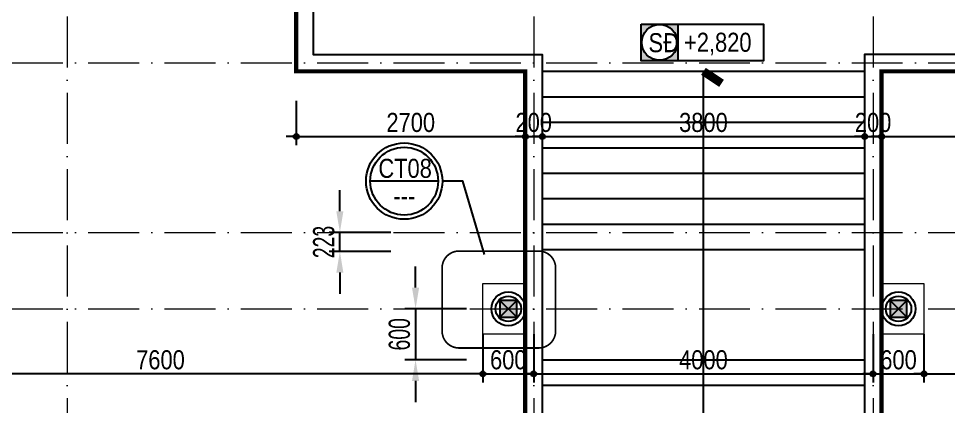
# Model space of a CAD drawing. Extents: x -1107188 to -523840, y 39692 to 514392.
# Drawn here: x -1092192 to -1081232, y 466726 to 471298 of the extents above; entities that cross this region are included whole.
import ezdxf
from ezdxf.enums import TextEntityAlignment as Align

# ---------------------------------------------------------------- set-up
doc = ezdxf.new("R2010")
doc.units = 0
doc.linetypes.add('ACAD_ISO10W100', pattern=[18, 12, -3, 0, -3])
doc.linetypes.add('DASHED2', pattern=[0.375, 0.25, -0.125])
doc.layers.get('0').update_dxf_attribs({"color": 255, "linetype": 'CONTINUOUS'})
doc.layers.get('DEFPOINTS').update_dxf_attribs({"linetype": 'CONTINUOUS'})
for name, color, linetype in [('daucat', 220, 'CONTINUOUS'), ('DIM', 1, 'CONTINUOUS'), ('TAGS', 60, 'CONTINUOUS'), ('TEXT', 7, 'CONTINUOUS'), ('TUONG', 131, 'CONTINUOUS'), ('WALL', 4, 'CONTINUOUS')]:
    doc.layers.add(name, color=color, linetype=linetype)
doc.layers.add('NET-THAY', color=2, linetype='CONTINUOUS', lineweight=13)
doc.layers.add('TRUC', color=24, linetype='CONTINUOUS', lineweight=0)
doc.styles.add('HEL-CONDENSE', font='')
doc.styles.add('KICHTHUOC', font='', dxfattribs={"width": 0.8})
doc.styles.add('VNI-HELVE-CONDENSEN', font='')
doc.styles.get('HEL-CONDENSE').set_extended_font_data('VNI-Helve-Condense')
doc.styles.get('KICHTHUOC').set_extended_font_data('VNI-Helve-Condense')
doc.styles.get('VNI-HELVE-CONDENSEN').set_extended_font_data('VNI-Helve-Condense')
doc.dimstyles.new('D100', dxfattribs={"dimtxt": 225, "dimasz": 1.2, "dimexe": 100, "dimexo": 0, "dimgap": 50, "dimtad": 1, "dimdec": 0, "dimzin": 13, "dimdsep": 46, "dimtxsty": 'HEL-CONDENSE', "dimblk": 'D50', "dimcen": 0, "dimclrd": 1, "dimclre": 1, "dimclrt": 7, "dimadec": 0, "dimazin": 0, "dimtfac": 1, "dimtdec": 0, "dimtmove": 0, "dimatfit": 3, "dimldrblk": 'D50', "dimfxl": 1, "dimtolj": 1, "dimtzin": 13, "dimarcsym": 0})
doc.dimstyles.new('DIM 25', dxfattribs={"dimtxt": 2.5, "dimasz": 2.5, "dimexe": 1.25, "dimexo": 0.625, "dimtad": 1, "dimdec": 0, "dimtxsty": 'KICHTHUOC', "dimcen": 2.5, "dimclrd": 1, "dimclre": 1, "dimclrt": 2, "dimadec": 0, "dimazin": 0, "dimtfac": 1, "dimtdec": 0, "dimtix": 1, "dimtmove": 0, "dimatfit": 3, "dimfxl": 6, "dimfxlon": 1, "dimarcsym": 0})

# ---------------------------------------------------------------- blocks, each defined once
blk = doc.blocks.new('A$C27B14CF0')
at = {"layer": 'TAGS', "ltscale": 1000}
h = blk.add_hatch(color=8, dxfattribs=at)
h.paths.add_polyline_path([(250, 243), (-182, 243), (-182, -189), (250, -189)])
h.paths.add_polyline_path([(245, 27, -1), (-177, 27, -1)], flags=16)
blk.add_line((250, 243), (250, -189), dxfattribs=at)
blk.add_lwpolyline([(-182, 243), (1258, 243), (1258, -189), (-182, -189)], close=True, dxfattribs=at)
blk.add_circle((34, 27), 211, dxfattribs=at)
at = {"layer": 'TAGS', "ltscale": 1000, "style": 'VNI-HELVE-CONDENSEN'}
for p in [(-44, -84), (379, -84)]:
    blk.add_attdef('S', p, '', height=225, dxfattribs=at)
blk = doc.blocks.new('A$C225A2996')
at = {"layer": 'WALL'}
blk.add_hatch(color=4, dxfattribs=at).paths.add_polyline_path([(531, 82), (731, 82), (731, 282), (531, 282)])
at = {"layer": 'WALL', "color": 4}
for p, q in [((531, 282), (731, 82)), ((531, 82), (731, 282))]:
    blk.add_line(p, q, dxfattribs=at)
blk.add_lwpolyline([(531, 82), (731, 82), (731, 282), (531, 282)], close=True, dxfattribs=at)
blk = doc.blocks.new('D50')
at = {"layer": 'DIM'}
blk.add_hatch(color=256, dxfattribs=at).paths.add_polyline_path([(25, 0, 1), (-25, 0, 1)])
blk.add_line((25, 0), (100, 0), dxfattribs=at)
blk.add_circle((0, 0), 25, dxfattribs=at)
blk = doc.blocks.new('*D299')
at = {"layer": 'DEFPOINTS', "color": 0, "transparency": 16777216}
for p in [(-1088920, 470329), (-1086220, 470329), (-1086220, 469907)]:
    blk.add_point(p, dxfattribs=at)
at = {"layer": 'DIM', "color": 1, "lineweight": -2, "transparency": 16777216}
for p, q in [((-1088920, 470329), (-1088920, 469807)), ((-1086220, 470329), (-1086220, 469807)), ((-1088919, 469907), (-1086221, 469907))]:
    blk.add_line(p, q, dxfattribs=at)
at = {"layer": 'DIM', "color": 1, "lineweight": -2, "transparency": 16777216, "xscale": 1.199999999999999, "yscale": 1.199999999999999, "zscale": 1.199999999999999, "rotation": 180}
blk.add_blockref('D50', (-1088920, 469907), dxfattribs=at)
at = {"layer": 'DIM', "color": 1, "lineweight": -2, "transparency": 16777216, "xscale": 1.199999999999999, "yscale": 1.199999999999999, "zscale": 1.199999999999999}
blk.add_blockref('D50', (-1086220, 469907), dxfattribs=at)
at = {"layer": 'DIM', "color": 7, "transparency": 16777216, "insert": (-1087570, 470072), "char_height": 225, "attachment_point": 5, "style": 'HEL-CONDENSE'}
blk.add_mtext('\\A1;2700', dxfattribs=at)
blk = doc.blocks.new('*D300')
at = {"layer": 'DEFPOINTS', "color": 0, "transparency": 16777216}
for p in [(-1086220, 470329), (-1086020, 470250), (-1086020, 469907)]:
    blk.add_point(p, dxfattribs=at)
at = {"layer": 'DIM', "color": 1, "lineweight": -2, "transparency": 16777216}
for p, q in [((-1086220, 470329), (-1086220, 469807)), ((-1086020, 470250), (-1086020, 469807)), ((-1086219, 469907), (-1086021, 469907))]:
    blk.add_line(p, q, dxfattribs=at)
at = {"layer": 'DIM', "color": 1, "lineweight": -2, "transparency": 16777216, "xscale": 1.199999999999999, "yscale": 1.199999999999999, "zscale": 1.199999999999999, "rotation": 180}
blk.add_blockref('D50', (-1086220, 469907), dxfattribs=at)
at = {"layer": 'DIM', "color": 1, "lineweight": -2, "transparency": 16777216, "xscale": 1.199999999999999, "yscale": 1.199999999999999, "zscale": 1.199999999999999}
blk.add_blockref('D50', (-1086020, 469907), dxfattribs=at)
at = {"layer": 'DIM', "color": 7, "transparency": 16777216, "insert": (-1086120, 470072), "char_height": 225, "attachment_point": 5, "style": 'HEL-CONDENSE'}
blk.add_mtext('\\A1;200', dxfattribs=at)
blk = doc.blocks.new('*D301')
at = {"layer": 'DEFPOINTS', "color": 0, "transparency": 16777216}
for p in [(-1086020, 470250), (-1082220, 470297), (-1082220, 469907)]:
    blk.add_point(p, dxfattribs=at)
at = {"layer": 'DIM', "color": 1, "lineweight": -2, "transparency": 16777216}
for p, q in [((-1086020, 470250), (-1086020, 469807)), ((-1082220, 470297), (-1082220, 469807)), ((-1086019, 469907), (-1082221, 469907))]:
    blk.add_line(p, q, dxfattribs=at)
at = {"layer": 'DIM', "color": 1, "lineweight": -2, "transparency": 16777216, "xscale": 1.199999999999999, "yscale": 1.199999999999999, "zscale": 1.199999999999999, "rotation": 180}
blk.add_blockref('D50', (-1086020, 469907), dxfattribs=at)
at = {"layer": 'DIM', "color": 1, "lineweight": -2, "transparency": 16777216, "xscale": 1.199999999999999, "yscale": 1.199999999999999, "zscale": 1.199999999999999}
blk.add_blockref('D50', (-1082220, 469907), dxfattribs=at)
at = {"layer": 'DIM', "color": 7, "transparency": 16777216, "insert": (-1084120, 470072), "char_height": 225, "attachment_point": 5, "style": 'HEL-CONDENSE'}
blk.add_mtext('\\A1;3800', dxfattribs=at)
blk = doc.blocks.new('*D302')
at = {"layer": 'DEFPOINTS', "color": 0, "transparency": 16777216}
for p in [(-1082020, 470359), (-1082220, 470297), (-1082020, 469907)]:
    blk.add_point(p, dxfattribs=at)
at = {"layer": 'DIM', "color": 1, "lineweight": -2, "transparency": 16777216}
for p, q in [((-1082020, 470359), (-1082020, 469807)), ((-1082220, 470297), (-1082220, 469807)), ((-1082219, 469907), (-1082021, 469907))]:
    blk.add_line(p, q, dxfattribs=at)
at = {"layer": 'DIM', "color": 1, "lineweight": -2, "transparency": 16777216, "xscale": 1.199999999999999, "yscale": 1.199999999999999, "zscale": 1.199999999999999, "rotation": 180}
blk.add_blockref('D50', (-1082220, 469907), dxfattribs=at)
at = {"layer": 'DIM', "color": 1, "lineweight": -2, "transparency": 16777216, "xscale": 1.199999999999999, "yscale": 1.199999999999999, "zscale": 1.199999999999999}
blk.add_blockref('D50', (-1082020, 469907), dxfattribs=at)
at = {"layer": 'DIM', "color": 7, "transparency": 16777216, "insert": (-1082120, 470072), "char_height": 225, "attachment_point": 5, "style": 'HEL-CONDENSE'}
blk.add_mtext('\\A1;200', dxfattribs=at)
blk = doc.blocks.new('*D303')
at = {"layer": 'DEFPOINTS', "color": 0, "transparency": 16777216}
for p in [(-1082020, 470359), (-1079320, 470329), (-1079320, 469907)]:
    blk.add_point(p, dxfattribs=at)
at = {"layer": 'DIM', "color": 1, "lineweight": -2, "transparency": 16777216}
for p, q in [((-1082020, 470359), (-1082020, 469807)), ((-1079320, 470329), (-1079320, 469807)), ((-1082019, 469907), (-1079321, 469907))]:
    blk.add_line(p, q, dxfattribs=at)
at = {"layer": 'DIM', "color": 1, "lineweight": -2, "transparency": 16777216, "xscale": 1.199999999999999, "yscale": 1.199999999999999, "zscale": 1.199999999999999, "rotation": 180}
blk.add_blockref('D50', (-1082020, 469907), dxfattribs=at)
at = {"layer": 'DIM', "color": 1, "lineweight": -2, "transparency": 16777216, "xscale": 1.199999999999999, "yscale": 1.199999999999999, "zscale": 1.199999999999999}
blk.add_blockref('D50', (-1079320, 469907), dxfattribs=at)
at = {"layer": 'DIM', "color": 7, "transparency": 16777216, "insert": (-1080670, 470072), "char_height": 225, "attachment_point": 5, "style": 'HEL-CONDENSE'}
blk.add_mtext('\\A1;2700', dxfattribs=at)
blk = doc.blocks.new('*D347')
at = {"layer": 'DEFPOINTS', "color": 0, "linetype": 'Continuous', "transparency": 16777216}
for p in [(-1086720, 467576), (-1086120, 467576), (-1086120, 467109)]:
    blk.add_point(p, dxfattribs=at)
at = {"layer": 'DIM', "color": 1, "linetype": 'Continuous', "lineweight": -2, "transparency": 16777216}
for p, q in [((-1086720, 467576), (-1086720, 467009)), ((-1086120, 467576), (-1086120, 467009)), ((-1086719, 467109), (-1086121, 467109))]:
    blk.add_line(p, q, dxfattribs=at)
at = {"layer": 'DIM', "color": 1, "linetype": 'Continuous', "lineweight": -2, "transparency": 16777216, "xscale": 1.199999999999999, "yscale": 1.199999999999999, "zscale": 1.199999999999999, "rotation": 180}
blk.add_blockref('D50', (-1086720, 467109), dxfattribs=at)
at = {"layer": 'DIM', "color": 1, "linetype": 'Continuous', "lineweight": -2, "transparency": 16777216, "xscale": 1.199999999999999, "yscale": 1.199999999999999, "zscale": 1.199999999999999}
blk.add_blockref('D50', (-1086120, 467109), dxfattribs=at)
at = {"layer": 'DIM', "color": 7, "linetype": 'Continuous', "transparency": 16777216, "insert": (-1086420, 467274), "char_height": 225, "attachment_point": 5, "style": 'HEL-CONDENSE'}
blk.add_mtext('\\A1;600', dxfattribs=at)
blk = doc.blocks.new('*D348')
at = {"layer": 'DEFPOINTS', "color": 0, "linetype": 'Continuous', "transparency": 16777216}
for p in [(-1094320, 467576), (-1086720, 467576), (-1094320, 467109)]:
    blk.add_point(p, dxfattribs=at)
at = {"layer": 'DIM', "color": 1, "linetype": 'Continuous', "lineweight": -2, "transparency": 16777216}
for p, q in [((-1094320, 467576), (-1094320, 467009)), ((-1086720, 467576), (-1086720, 467009)), ((-1086721, 467109), (-1094319, 467109))]:
    blk.add_line(p, q, dxfattribs=at)
at = {"layer": 'DIM', "color": 1, "linetype": 'Continuous', "lineweight": -2, "transparency": 16777216, "xscale": 1.199999999999999, "yscale": 1.199999999999999, "zscale": 1.199999999999999, "rotation": 180}
blk.add_blockref('D50', (-1094320, 467109), dxfattribs=at)
at = {"layer": 'DIM', "color": 1, "linetype": 'Continuous', "lineweight": -2, "transparency": 16777216, "xscale": 1.199999999999999, "yscale": 1.199999999999999, "zscale": 1.199999999999999}
blk.add_blockref('D50', (-1086720, 467109), dxfattribs=at)
at = {"layer": 'DIM', "color": 7, "linetype": 'Continuous', "transparency": 16777216, "insert": (-1090520, 467274), "char_height": 225, "attachment_point": 5, "style": 'HEL-CONDENSE'}
blk.add_mtext('\\A1;7600', dxfattribs=at)
blk = doc.blocks.new('*D349')
at = {"layer": 'DEFPOINTS', "color": 0, "linetype": 'Continuous', "transparency": 16777216}
for p in [(-1086120, 467576), (-1082120, 467576), (-1082120, 467109)]:
    blk.add_point(p, dxfattribs=at)
at = {"layer": 'DIM', "color": 1, "linetype": 'Continuous', "lineweight": -2, "transparency": 16777216}
for p, q in [((-1086120, 467576), (-1086120, 467009)), ((-1082120, 467576), (-1082120, 467009)), ((-1086119, 467109), (-1082121, 467109))]:
    blk.add_line(p, q, dxfattribs=at)
at = {"layer": 'DIM', "color": 1, "linetype": 'Continuous', "lineweight": -2, "transparency": 16777216, "xscale": 1.199999999999999, "yscale": 1.199999999999999, "zscale": 1.199999999999999, "rotation": 180}
blk.add_blockref('D50', (-1086120, 467109), dxfattribs=at)
at = {"layer": 'DIM', "color": 1, "linetype": 'Continuous', "lineweight": -2, "transparency": 16777216, "xscale": 1.199999999999999, "yscale": 1.199999999999999, "zscale": 1.199999999999999}
blk.add_blockref('D50', (-1082120, 467109), dxfattribs=at)
at = {"layer": 'DIM', "color": 7, "linetype": 'Continuous', "transparency": 16777216, "insert": (-1084120, 467274), "char_height": 225, "attachment_point": 5, "style": 'HEL-CONDENSE'}
blk.add_mtext('\\A1;4000', dxfattribs=at)
blk = doc.blocks.new('*D350')
at = {"layer": 'DEFPOINTS', "color": 0, "linetype": 'Continuous', "transparency": 16777216}
for p in [(-1082120, 467576), (-1081520, 467576), (-1081520, 467109)]:
    blk.add_point(p, dxfattribs=at)
at = {"layer": 'DIM', "color": 1, "linetype": 'Continuous', "lineweight": -2, "transparency": 16777216}
for p, q in [((-1082120, 467576), (-1082120, 467009)), ((-1081520, 467576), (-1081520, 467009)), ((-1082119, 467109), (-1081521, 467109))]:
    blk.add_line(p, q, dxfattribs=at)
at = {"layer": 'DIM', "color": 1, "linetype": 'Continuous', "lineweight": -2, "transparency": 16777216, "xscale": 1.199999999999999, "yscale": 1.199999999999999, "zscale": 1.199999999999999, "rotation": 180}
blk.add_blockref('D50', (-1082120, 467109), dxfattribs=at)
at = {"layer": 'DIM', "color": 1, "linetype": 'Continuous', "lineweight": -2, "transparency": 16777216, "xscale": 1.199999999999999, "yscale": 1.199999999999999, "zscale": 1.199999999999999}
blk.add_blockref('D50', (-1081520, 467109), dxfattribs=at)
at = {"layer": 'DIM', "color": 7, "linetype": 'Continuous', "transparency": 16777216, "insert": (-1081820, 467274), "char_height": 225, "attachment_point": 5, "style": 'HEL-CONDENSE'}
blk.add_mtext('\\A1;600', dxfattribs=at)
blk = doc.blocks.new('*D351')
at = {"layer": 'DEFPOINTS', "color": 0, "linetype": 'Continuous', "transparency": 16777216}
for p in [(-1081520, 467297), (-1073920, 467297), (-1073920, 467109)]:
    blk.add_point(p, dxfattribs=at)
at = {"layer": 'DIM', "color": 1, "linetype": 'Continuous', "lineweight": -2, "transparency": 16777216}
for p, q in [((-1081520, 467297), (-1081520, 467009)), ((-1073920, 467297), (-1073920, 467009)), ((-1081519, 467109), (-1073921, 467109))]:
    blk.add_line(p, q, dxfattribs=at)
at = {"layer": 'DIM', "color": 1, "linetype": 'Continuous', "lineweight": -2, "transparency": 16777216, "xscale": 1.199999999999999, "yscale": 1.199999999999999, "zscale": 1.199999999999999, "rotation": 180}
blk.add_blockref('D50', (-1081520, 467109), dxfattribs=at)
at = {"layer": 'DIM', "color": 1, "linetype": 'Continuous', "lineweight": -2, "transparency": 16777216, "xscale": 1.199999999999999, "yscale": 1.199999999999999, "zscale": 1.199999999999999}
blk.add_blockref('D50', (-1073920, 467109), dxfattribs=at)
at = {"layer": 'DIM', "color": 7, "linetype": 'Continuous', "transparency": 16777216, "insert": (-1077720, 467274), "char_height": 225, "attachment_point": 5, "style": 'HEL-CONDENSE'}
blk.add_mtext('\\A1;7600', dxfattribs=at)
blk = doc.blocks.new('A$C5F494123')
at = {"layer": 'TAGS', "color": 254, "ltscale": 1000}
blk.add_line((400, 0), (-400, 0), dxfattribs=at)
at = {"layer": 'TAGS', "ltscale": 1000}
blk.add_circle((0, 0), 450, dxfattribs=at)
at = {"layer": 'TAGS', "color": 254, "ltscale": 1000}
blk.add_circle((0, 0), 400, dxfattribs=at)
at = {"layer": 'TAGS', "ltscale": 1000, "style": 'VNI-HELVE-CONDENSEN'}
blk.add_attdef('A', (-84, 67), '', height=225, dxfattribs=at)
blk.add_attdef('A', text='', height=225, dxfattribs=at).set_placement((1, -62), align=Align.TOP_CENTER)
blk = doc.blocks.new('*D385')
at = {"layer": 'DEFPOINTS', "color": 0, "transparency": 16777216}
for p in [(-1088405, 468776), (-1085905, 468776), (-1086020, 468553)]:
    blk.add_point(p, dxfattribs=at)
at = {"layer": 'DIM', "color": 1, "lineweight": -2, "transparency": 16777216}
for p, q in [((-1088405, 469026), (-1088405, 469276)), ((-1087805, 468776), (-1088530, 468776)), ((-1088405, 468553), (-1088405, 468776)), ((-1087805, 468553), (-1088530, 468553)), ((-1088405, 468303), (-1088405, 468053))]:
    blk.add_line(p, q, dxfattribs=at)
at = {"layer": 'DIM', "color": 1, "transparency": 16777216}
for points in [[(-1088447, 469026), (-1088364, 469026), (-1088405, 468776)], [(-1088447, 468303), (-1088364, 468303), (-1088405, 468553)]]:
    blk.add_solid(points, dxfattribs=at)
at = {"layer": 'DIM', "color": 2, "transparency": 16777216, "insert": (-1088595, 468664), "char_height": 250, "attachment_point": 5, "rotation": 90, "style": 'KICHTHUOC'}
blk.add_mtext('223', dxfattribs=at)
blk = doc.blocks.new('*D386')
at = {"layer": 'DEFPOINTS', "color": 0, "transparency": 16777216}
for p in [(-1085654, 467876), (-1087513, 467276), (-1085654, 467276)]:
    blk.add_point(p, dxfattribs=at)
at = {"layer": 'DIM', "color": 1, "lineweight": -2, "transparency": 16777216}
for p, q in [((-1087513, 468126), (-1087513, 468376)), ((-1086913, 467876), (-1087638, 467876)), ((-1087513, 467876), (-1087513, 467276)), ((-1086913, 467276), (-1087638, 467276)), ((-1087513, 467026), (-1087513, 466776))]:
    blk.add_line(p, q, dxfattribs=at)
at = {"layer": 'DIM', "color": 1, "transparency": 16777216}
for points in [[(-1087555, 468126), (-1087471, 468126), (-1087513, 467876)], [(-1087555, 467026), (-1087471, 467026), (-1087513, 467276)]]:
    blk.add_solid(points, dxfattribs=at)
at = {"layer": 'DIM', "color": 2, "transparency": 16777216, "insert": (-1087703, 467576), "char_height": 250, "attachment_point": 5, "rotation": 90, "style": 'KICHTHUOC'}
blk.add_mtext('600', dxfattribs=at)

msp = doc.modelspace()

# ---------------------------------------------------------------- linework, layer by layer
at = {"const_width": 50}
msp.add_lwpolyline([(-1086319.891, 463925.801), (-1081919.891, 463925.801), (-1081919.891, 464325.801), (-1082019.891, 464325.801), (-1082019.891, 470675.801), (-1079319.891, 470675.801), (-1079319.891, 472675.801), (-1088919.891, 472675.801), (-1088919.891, 470675.801), (-1086219.891, 470675.801), (-1086219.891, 464325.801), (-1086319.891, 464325.801), (-1086319.891, 463925.801)], dxfattribs=at)
at = {"layer": 'daucat', "linetype": 'DASHED2', "ltscale": 500, "const_width": 20}
msp.add_lwpolyline([(-1087000.294, 468557.323), (-1086062.149, 468557.323, -0.414213562), (-1085862.149, 468357.323), (-1085862.149, 467614.167, -0.414213562), (-1086062.149, 467414.167), (-1087000.294, 467414.167, -0.414213562), (-1087200.294, 467614.167), (-1087200.294, 468357.323, -0.414213562)], format="xyb", close=True, dxfattribs=at)
at = {"layer": 'NET-THAY'}
for p, q in [((-1086719.891, 467575.801), (-1086719.891, 468175.801)), ((-1086719.891, 468175.801), (-1086219.891, 468175.801)), ((-1082019.891, 468175.801), (-1081519.891, 468175.801)), ((-1081519.891, 468175.801), (-1081519.891, 467575.801)), ((-1086219.891, 467575.801), (-1086719.891, 467575.801)), ((-1081519.891, 467575.801), (-1082019.891, 467575.801))]:
    msp.add_line(p, q, dxfattribs=at)
at = {"layer": 'NET-THAY', "linetype": 'ByBlock', "lineweight": -2}
for points in [[(-1088919.891, 472475.801), (-1088919.891, 470675.801), (-1086219.891, 470675.801), (-1086219.891, 464325.801)], [(-1088719.891, 472475.801), (-1088719.891, 470875.801), (-1086019.891, 470875.801), (-1086019.891, 464325.801)], [(-1079519.891, 472475.801), (-1079519.891, 470875.801), (-1082219.891, 470875.801), (-1082219.891, 464325.801)], [(-1079319.891, 472475.801), (-1079319.891, 470675.801), (-1082019.891, 470675.801), (-1082019.891, 464325.801)], [(-1082219.891, 470675.801), (-1086019.891, 470675.801)], [(-1086019.891, 470375.801), (-1082219.891, 470375.801)], [(-1086019.891, 470075.801), (-1082219.891, 470075.801)], [(-1086019.891, 469775.801), (-1082219.891, 469775.801)], [(-1086019.891, 469475.801), (-1082219.891, 469475.801)], [(-1086019.891, 469175.801), (-1082219.891, 469175.801)], [(-1086019.891, 468875.801), (-1082219.891, 468875.801)], [(-1086019.891, 468575.801), (-1082219.891, 468575.801)], [(-1086019.891, 467275.801), (-1082219.891, 467275.801)], [(-1086019.891, 466975.801), (-1082219.891, 466975.801)]]:
    msp.add_lwpolyline(points, dxfattribs=at)
at = {"layer": 'TEXT', "const_width": 100}
msp.add_lwpolyline([(-1084119.891, 470675.801), (-1083906.423, 470534.07)], dxfattribs=at)
msp.add_lwpolyline([(-1084119.891, 470675.801), (-1083906.423, 470534.07)], dxfattribs=at)
at = {"layer": 'TEXT'}
msp.add_lwpolyline([(-1084119.891, 464000.305), (-1084119.891, 470675.801)], dxfattribs=at)
msp.add_lwpolyline([(-1084119.891, 464000.305), (-1084119.891, 470675.801)], dxfattribs=at)
at = {"layer": 'TEXT', "color": 7, "linetype": 'ByBlock'}
msp.add_lwpolyline([(-1086700.278, 468518.113), (-1086955.841, 469381.276), (-1087197.185, 469381.276)], dxfattribs=at)
at = {"layer": 'TRUC', "linetype": 'ACAD_ISO10W100', "ltscale": 50}
for points in [[(-1091619.891, 484823.057), (-1091619.891, 463746.028)], [(-1086119.891, 484823.057), (-1086119.891, 463746.028)], [(-1082119.891, 484823.057), (-1082119.891, 463746.028)], [(-1103073.876, 470775.801), (-1065303.564, 470775.801)], [(-1103073.876, 468775.801), (-1065303.564, 468775.801)], [(-1103073.876, 467875.801), (-1065303.564, 467875.801)]]:
    msp.add_lwpolyline(points, dxfattribs=at)
at = {"layer": 'TUONG'}
for centre, radius in [((-1086419.862, 467875.801), 200), ((-1086419.862, 467875.801), 200), ((-1086419.862, 467875.801), 150), ((-1081819.997, 467875.801), 200), ((-1081819.997, 467875.801), 200), ((-1081819.997, 467875.801), 200), ((-1081819.997, 467875.801), 150)]:
    msp.add_circle(centre, radius, dxfattribs=at)

# ---------------------------------------------------------------- block references
at = {"layer": 'TAGS', "ltscale": 1000}
ref = msp.add_blockref('A$C27B14CF0', (-1084670.363, 470989.55), dxfattribs=at)
ref.add_attrib('S', 'SÑ', (-1084767.624, 470900.957), dxfattribs={"color": 7, "ltscale": 1000, "height": 225, "style": 'VNI-HELVE-CONDENSEN'})
ref.add_attrib('S', '+2,820', (-1084348.626, 470905.893), dxfattribs={"color": 7, "ltscale": 1000, "height": 225, "style": 'VNI-HELVE-CONDENSEN'})
ref = msp.add_blockref('A$C5F494123', (-1087647.185, 469381.276), dxfattribs=at)
ref.add_attrib('A', '---', dxfattribs={"color": 7, "ltscale": 1000, "height": 225, "style": 'VNI-HELVE-CONDENSEN'}).set_placement((-1087646.04, 469319.589), align=Align.TOP_CENTER)
ref.add_attrib('A', 'CT08', (-1087951.177, 469419.872), dxfattribs={"color": 7, "ltscale": 1000, "height": 225, "style": 'VNI-HELVE-CONDENSEN'})
at = {"layer": 'TUONG', "color": 4}
for p in [(-1087051.252, 467694.168), (-1082451.388, 467694.168)]:
    msp.add_blockref('A$C225A2996', p, dxfattribs=at)

# ---------------------------------------------------------------- dimensions: what is measured, and where the dimension line sits
at = {"layer": 'DIM'}
dim = msp.add_linear_dim(base=(-1086219.891, 469907.421), p1=(-1088919.891, 470328.562), p2=(-1086219.891, 470328.562), dimstyle='D100', dxfattribs=at)
dim.commit()
dim.dimension.update_dxf_attribs({"geometry": '*D299', "text_midpoint": (-1087569.891, 470072.321)})
for base, p1, p2, picture, middle in [((-1086019.891, 469907.421), (-1086219.891, 470328.562), (-1086019.891, 470249.703), '*D300', (-1086119.891, 469907.421)), ((-1082019.891, 469907.421), (-1082219.891, 470296.797), (-1082019.891, 470359.339), '*D302', (-1082119.891, 469907.421))]:
    dim = msp.add_linear_dim(base=base, p1=p1, p2=p2, dimstyle='D100', override={"dimtmove": 1}, dxfattribs=at)
    dim.commit()
    dim.dimension.update_dxf_attribs({"geometry": picture, "text_midpoint": middle, "dimtype": 160})
for base, p1, p2, picture, middle in [((-1079319.891, 469907.421), (-1082019.891, 470359.339), (-1079319.891, 470328.562), '*D303', (-1080669.891, 470072.321)), ((-1082219.891, 469907.421), (-1086019.891, 470249.703), (-1082219.891, 470296.797), '*D301', (-1084119.891, 470072.321))]:
    dim = msp.add_linear_dim(base=base, p1=p1, p2=p2, dimstyle='D100', override={"dimtmove": 1}, dxfattribs=at)
    dim.commit()
    dim.dimension.update_dxf_attribs({"geometry": picture, "text_midpoint": middle})
for base, p1, p2, picture, middle in [((-1088405.305, 468775.801), (-1086019.891, 468552.808), (-1085905.365, 468775.801), '*D385', (-1088595.472, 468664.304)), ((-1087513.079, 467275.801), (-1085653.686, 467875.801), (-1085653.686, 467275.801), '*D386', (-1087703.246, 467575.801))]:
    dim = msp.add_linear_dim(base=base, p1=p1, p2=p2, angle=90, dimstyle='DIM 25', override={"dimscale": 100, "dimfrac": 2}, dxfattribs=at)
    dim.commit()
    dim.dimension.update_dxf_attribs({"geometry": picture, "text_midpoint": middle})
at = {"layer": 'DIM', "linetype": 'Continuous'}
for base, p1, p2, picture, middle in [((-1094319.891, 467109.27), (-1086719.891, 467575.801), (-1094319.891, 467575.801), '*D348', (-1090519.891, 467274.17)), ((-1086119.891, 467109.27), (-1086719.891, 467575.801), (-1086119.891, 467575.801), '*D347', (-1086419.891, 467274.17)), ((-1082119.891, 467109.27), (-1086119.891, 467575.801), (-1082119.891, 467575.801), '*D349', (-1084119.891, 467274.17)), ((-1081519.891, 467109.27), (-1082119.891, 467575.801), (-1081519.891, 467575.801), '*D350', (-1081819.891, 467274.17)), ((-1073919.891, 467109.27), (-1081519.891, 467296.864), (-1073919.891, 467296.864), '*D351', (-1077719.891, 467274.17))]:
    dim = msp.add_linear_dim(base=base, p1=p1, p2=p2, dimstyle='D100', dxfattribs=at)
    dim.commit()
    dim.dimension.update_dxf_attribs({"geometry": picture, "text_midpoint": middle})

doc.saveas('drawing.dxf')
